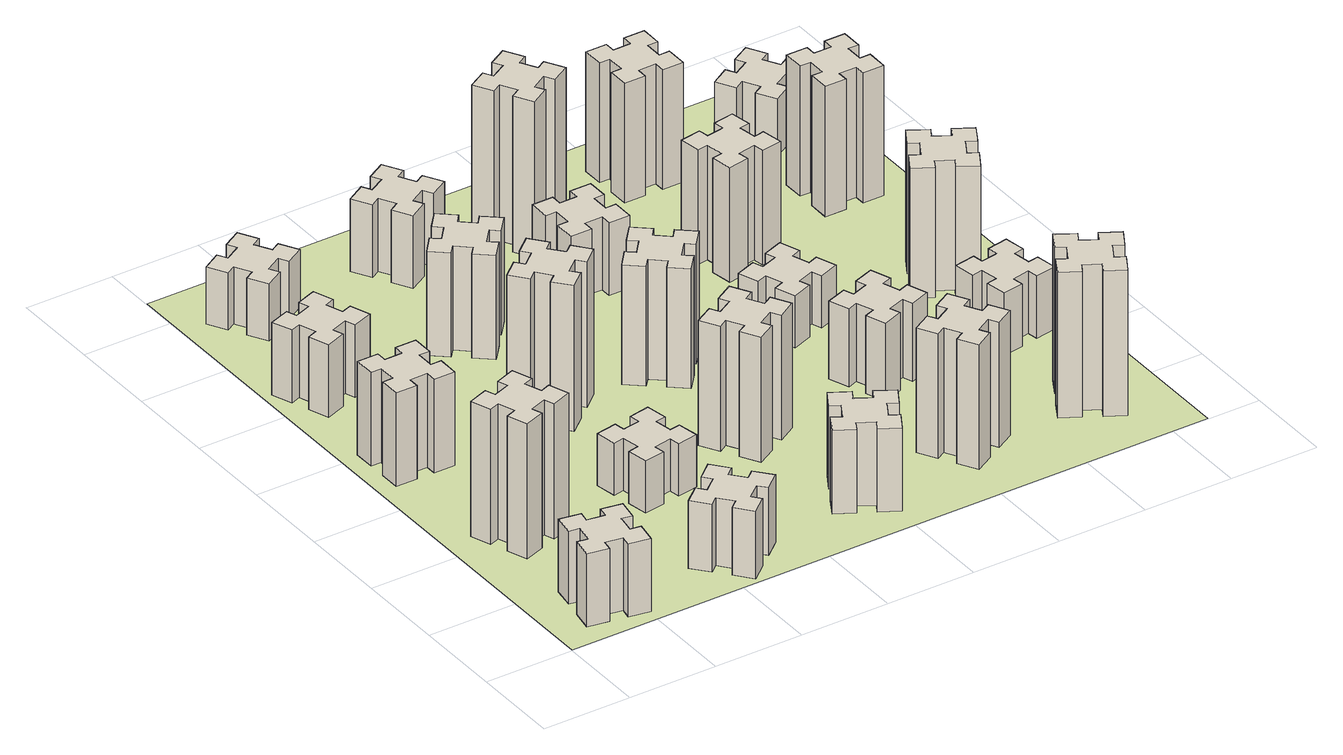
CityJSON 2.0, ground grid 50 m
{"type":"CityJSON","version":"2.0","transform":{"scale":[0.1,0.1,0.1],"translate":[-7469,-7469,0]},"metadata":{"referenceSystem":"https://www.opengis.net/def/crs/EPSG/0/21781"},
"CityObjects":{
"building1":{"type":"Building","attributes":{"class":"1000","function":"1000","usage":"1000","yearOfConstruction":2016,"roofType":"1000","measuredHeight":42,"storeysAboveGround":30,"storeysBelowGround":0},"geometry":[{"type":"Solid","lod":"1","boundaries":[[[[0,1,2,3,4,5,6,7,8,9,10,11,12,13,14,15,16,17,18,19]],[[17,16,20,21]],[[16,15,22,20]],[[15,14,23,22]],[[14,13,24,23]],[[13,12,25,24]],[[12,11,26,25]],[[11,10,27,26]],[[10,9,28,27]],[[9,8,29,28]],[[8,7,30,29]],[[7,6,31,30]],[[6,5,32,31]],[[5,4,33,32]],[[4,3,34,33]],[[3,2,35,34]],[[2,1,36,35]],[[1,0,37,36]],[[0,19,38,37]],[[19,18,39,38]],[[18,17,21,39]],[[24,25,26,27,28,29,30,31,32,33,34,35,36,37,38,39,21,20,22,23]]]]}]},
"building2":{"type":"Building","attributes":{"class":"1000","function":"1000","usage":"1000","yearOfConstruction":2016,"roofType":"1000","measuredHeight":78,"storeysAboveGround":30,"storeysBelowGround":0},"geometry":[{"type":"Solid","lod":"1","boundaries":[[[[40,41,42,43,44,45,46,47,48,49,50,51,52,53,54,55,56,57,58,59]],[[57,56,60,61]],[[56,55,62,60]],[[55,54,63,62]],[[54,53,64,63]],[[53,52,65,64]],[[52,51,66,65]],[[51,50,67,66]],[[50,49,68,67]],[[49,48,69,68]],[[48,47,70,69]],[[47,46,71,70]],[[46,45,72,71]],[[45,44,73,72]],[[44,43,74,73]],[[43,42,75,74]],[[42,41,76,75]],[[41,40,77,76]],[[40,59,78,77]],[[59,58,79,78]],[[58,57,61,79]],[[64,65,66,67,68,69,70,71,72,73,74,75,76,77,78,79,61,60,62,63]]]]}]},
"building3":{"type":"Building","attributes":{"class":"1000","function":"1000","usage":"1000","yearOfConstruction":2016,"roofType":"1000","measuredHeight":54,"storeysAboveGround":30,"storeysBelowGround":0},"geometry":[{"type":"Solid","lod":"1","boundaries":[[[[80,81,82,83,84,85,86,87,88,89,90,91,92,93,94,95,96,97,98,99]],[[97,96,100,101]],[[96,95,102,100]],[[95,94,103,102]],[[94,93,104,103]],[[93,92,105,104]],[[92,91,106,105]],[[91,90,107,106]],[[90,89,108,107]],[[89,88,109,108]],[[88,87,110,109]],[[87,86,111,110]],[[86,85,112,111]],[[85,84,113,112]],[[84,83,114,113]],[[83,82,115,114]],[[82,81,116,115]],[[81,80,117,116]],[[80,99,118,117]],[[99,98,119,118]],[[98,97,101,119]],[[104,105,106,107,108,109,110,111,112,113,114,115,116,117,118,119,101,100,102,103]]]]}]},
"building4":{"type":"Building","attributes":{"class":"1000","function":"1000","usage":"1000","yearOfConstruction":2016,"roofType":"1000","measuredHeight":42,"storeysAboveGround":30,"storeysBelowGround":0},"geometry":[{"type":"Solid","lod":"1","boundaries":[[[[120,121,122,123,124,125,126,127,128,129,130,131,132,133,134,135,136,137,138,139]],[[137,136,140,141]],[[136,135,142,140]],[[135,134,143,142]],[[134,133,144,143]],[[133,132,145,144]],[[132,131,146,145]],[[131,130,147,146]],[[130,129,148,147]],[[129,128,149,148]],[[128,127,150,149]],[[127,126,151,150]],[[126,125,152,151]],[[125,124,153,152]],[[124,123,154,153]],[[123,122,155,154]],[[122,121,156,155]],[[121,120,157,156]],[[120,139,158,157]],[[139,138,159,158]],[[138,137,141,159]],[[144,145,146,147,148,149,150,151,152,153,154,155,156,157,158,159,141,140,142,143]]]]}]},
"building5":{"type":"Building","attributes":{"class":"1000","function":"1000","usage":"1000","yearOfConstruction":2016,"roofType":"1000","measuredHeight":39,"storeysAboveGround":30,"storeysBelowGround":0},"geometry":[{"type":"Solid","lod":"1","boundaries":[[[[160,161,162,163,164,165,166,167,168,169,170,171,172,173,174,175,176,177,178,179]],[[177,176,180,181]],[[176,175,182,180]],[[175,174,183,182]],[[174,173,184,183]],[[173,172,185,184]],[[172,171,186,185]],[[171,170,187,186]],[[170,169,188,187]],[[169,168,189,188]],[[168,167,190,189]],[[167,166,191,190]],[[166,165,192,191]],[[165,164,193,192]],[[164,163,194,193]],[[163,162,195,194]],[[162,161,196,195]],[[161,160,197,196]],[[160,179,198,197]],[[179,178,199,198]],[[178,177,181,199]],[[184,185,186,187,188,189,190,191,192,193,194,195,196,197,198,199,181,180,182,183]]]]}]},
"building6":{"type":"Building","attributes":{"class":"1000","function":"1000","usage":"1000","yearOfConstruction":2016,"roofType":"1000","measuredHeight":33,"storeysAboveGround":30,"storeysBelowGround":0},"geometry":[{"type":"Solid","lod":"1","boundaries":[[[[200,201,202,203,204,205,206,207,208,209,210,211,212,213,214,215,216,217,218,219]],[[217,216,220,221]],[[216,215,222,220]],[[215,214,223,222]],[[214,213,224,223]],[[213,212,225,224]],[[212,211,226,225]],[[211,210,227,226]],[[210,209,228,227]],[[209,208,229,228]],[[208,207,230,229]],[[207,206,231,230]],[[206,205,232,231]],[[205,204,233,232]],[[204,203,234,233]],[[203,202,235,234]],[[202,201,236,235]],[[201,200,237,236]],[[200,219,238,237]],[[219,218,239,238]],[[218,217,221,239]],[[224,225,226,227,228,229,230,231,232,233,234,235,236,237,238,239,221,220,222,223]]]]}]},
"building7":{"type":"Building","attributes":{"class":"1000","function":"1000","usage":"1000","yearOfConstruction":2016,"roofType":"1000","measuredHeight":30,"storeysAboveGround":30,"storeysBelowGround":0},"geometry":[{"type":"Solid","lod":"1","boundaries":[[[[240,241,242,243,244,245,246,247,248,249,250,251,252,253,254,255,256,257,258,259]],[[257,256,260,261]],[[256,255,262,260]],[[255,254,263,262]],[[254,253,264,263]],[[253,252,265,264]],[[252,251,266,265]],[[251,250,267,266]],[[250,249,268,267]],[[249,248,269,268]],[[248,247,270,269]],[[247,246,271,270]],[[246,245,272,271]],[[245,244,273,272]],[[244,243,274,273]],[[243,242,275,274]],[[242,241,276,275]],[[241,240,277,276]],[[240,259,278,277]],[[259,258,279,278]],[[258,257,261,279]],[[264,265,266,267,268,269,270,271,272,273,274,275,276,277,278,279,261,260,262,263]]]]}]},
"building8":{"type":"Building","attributes":{"class":"1000","function":"1000","usage":"1000","yearOfConstruction":2016,"roofType":"1000","measuredHeight":84,"storeysAboveGround":30,"storeysBelowGround":0},"geometry":[{"type":"Solid","lod":"1","boundaries":[[[[280,281,282,283,284,285,286,287,288,289,290,291,292,293,294,295,296,297,298,299]],[[297,296,300,301]],[[296,295,302,300]],[[295,294,303,302]],[[294,293,304,303]],[[293,292,305,304]],[[292,291,306,305]],[[291,290,307,306]],[[290,289,308,307]],[[289,288,309,308]],[[288,287,310,309]],[[287,286,311,310]],[[286,285,312,311]],[[285,284,313,312]],[[284,283,314,313]],[[283,282,315,314]],[[282,281,316,315]],[[281,280,317,316]],[[280,299,318,317]],[[299,298,319,318]],[[298,297,301,319]],[[304,305,306,307,308,309,310,311,312,313,314,315,316,317,318,319,301,300,302,303]]]]}]},
"building9":{"type":"Building","attributes":{"class":"1000","function":"1000","usage":"1000","yearOfConstruction":2016,"roofType":"1000","measuredHeight":60,"storeysAboveGround":30,"storeysBelowGround":0},"geometry":[{"type":"Solid","lod":"1","boundaries":[[[[320,321,322,323,324,325,326,327,328,329,330,331,332,333,334,335,336,337,338,339]],[[337,336,340,341]],[[336,335,342,340]],[[335,334,343,342]],[[334,333,344,343]],[[333,332,345,344]],[[332,331,346,345]],[[331,330,347,346]],[[330,329,348,347]],[[329,328,349,348]],[[328,327,350,349]],[[327,326,351,350]],[[326,325,352,351]],[[325,324,353,352]],[[324,323,354,353]],[[323,322,355,354]],[[322,321,356,355]],[[321,320,357,356]],[[320,339,358,357]],[[339,338,359,358]],[[338,337,341,359]],[[344,345,346,347,348,349,350,351,352,353,354,355,356,357,358,359,341,340,342,343]]]]}]},
"building10":{"type":"Building","attributes":{"class":"1000","function":"1000","usage":"1000","yearOfConstruction":2016,"roofType":"1000","measuredHeight":48,"storeysAboveGround":30,"storeysBelowGround":0},"geometry":[{"type":"Solid","lod":"1","boundaries":[[[[360,361,362,363,364,365,366,367,368,369,370,371,372,373,374,375,376,377,378,379]],[[377,376,380,381]],[[376,375,382,380]],[[375,374,383,382]],[[374,373,384,383]],[[373,372,385,384]],[[372,371,386,385]],[[371,370,387,386]],[[370,369,388,387]],[[369,368,389,388]],[[368,367,390,389]],[[367,366,391,390]],[[366,365,392,391]],[[365,364,393,392]],[[364,363,394,393]],[[363,362,395,394]],[[362,361,396,395]],[[361,360,397,396]],[[360,379,398,397]],[[379,378,399,398]],[[378,377,381,399]],[[384,385,386,387,388,389,390,391,392,393,394,395,396,397,398,399,381,380,382,383]]]]}]},
"building11":{"type":"Building","attributes":{"class":"1000","function":"1000","usage":"1000","yearOfConstruction":2016,"roofType":"1000","measuredHeight":72,"storeysAboveGround":30,"storeysBelowGround":0},"geometry":[{"type":"Solid","lod":"1","boundaries":[[[[400,401,402,403,404,405,406,407,408,409,410,411,412,413,414,415,416,417,418,419]],[[417,416,420,421]],[[416,415,422,420]],[[415,414,423,422]],[[414,413,424,423]],[[413,412,425,424]],[[412,411,426,425]],[[411,410,427,426]],[[410,409,428,427]],[[409,408,429,428]],[[408,407,430,429]],[[407,406,431,430]],[[406,405,432,431]],[[405,404,433,432]],[[404,403,434,433]],[[403,402,435,434]],[[402,401,436,435]],[[401,400,437,436]],[[400,419,438,437]],[[419,418,439,438]],[[418,417,421,439]],[[424,425,426,427,428,429,430,431,432,433,434,435,436,437,438,439,421,420,422,423]]]]}]},
"building12":{"type":"Building","attributes":{"class":"1000","function":"1000","usage":"1000","yearOfConstruction":2016,"roofType":"1000","measuredHeight":42,"storeysAboveGround":30,"storeysBelowGround":0},"geometry":[{"type":"Solid","lod":"1","boundaries":[[[[440,441,442,443,444,445,446,447,448,449,450,451,452,453,454,455,456,457,458,459]],[[457,456,460,461]],[[456,455,462,460]],[[455,454,463,462]],[[454,453,464,463]],[[453,452,465,464]],[[452,451,466,465]],[[451,450,467,466]],[[450,449,468,467]],[[449,448,469,468]],[[448,447,470,469]],[[447,446,471,470]],[[446,445,472,471]],[[445,444,473,472]],[[444,443,474,473]],[[443,442,475,474]],[[442,441,476,475]],[[441,440,477,476]],[[440,459,478,477]],[[459,458,479,478]],[[458,457,461,479]],[[464,465,466,467,468,469,470,471,472,473,474,475,476,477,478,479,461,460,462,463]]]]}]},
"building13":{"type":"Building","attributes":{"class":"1000","function":"1000","usage":"1000","yearOfConstruction":2016,"roofType":"1000","measuredHeight":69,"storeysAboveGround":30,"storeysBelowGround":0},"geometry":[{"type":"Solid","lod":"1","boundaries":[[[[480,481,482,483,484,485,486,487,488,489,490,491,492,493,494,495,496,497,498,499]],[[497,496,500,501]],[[496,495,502,500]],[[495,494,503,502]],[[494,493,504,503]],[[493,492,505,504]],[[492,491,506,505]],[[491,490,507,506]],[[490,489,508,507]],[[489,488,509,508]],[[488,487,510,509]],[[487,486,511,510]],[[486,485,512,511]],[[485,484,513,512]],[[484,483,514,513]],[[483,482,515,514]],[[482,481,516,515]],[[481,480,517,516]],[[480,499,518,517]],[[499,498,519,518]],[[498,497,501,519]],[[504,505,506,507,508,509,510,511,512,513,514,515,516,517,518,519,501,500,502,503]]]]}]},
"building14":{"type":"Building","attributes":{"class":"1000","function":"1000","usage":"1000","yearOfConstruction":2016,"roofType":"1000","measuredHeight":42,"storeysAboveGround":30,"storeysBelowGround":0},"geometry":[{"type":"Solid","lod":"1","boundaries":[[[[520,521,522,523,524,525,526,527,528,529,530,531,532,533,534,535,536,537,538,539]],[[537,536,540,541]],[[536,535,542,540]],[[535,534,543,542]],[[534,533,544,543]],[[533,532,545,544]],[[532,531,546,545]],[[531,530,547,546]],[[530,529,548,547]],[[529,528,549,548]],[[528,527,550,549]],[[527,526,551,550]],[[526,525,552,551]],[[525,524,553,552]],[[524,523,554,553]],[[523,522,555,554]],[[522,521,556,555]],[[521,520,557,556]],[[520,539,558,557]],[[539,538,559,558]],[[538,537,541,559]],[[544,545,546,547,548,549,550,551,552,553,554,555,556,557,558,559,541,540,542,543]]]]}]},
"building15":{"type":"Building","attributes":{"class":"1000","function":"1000","usage":"1000","yearOfConstruction":2016,"roofType":"1000","measuredHeight":72,"storeysAboveGround":30,"storeysBelowGround":0},"geometry":[{"type":"Solid","lod":"1","boundaries":[[[[560,561,562,563,564,565,566,567,568,569,570,571,572,573,574,575,576,577,578,579]],[[577,576,580,581]],[[576,575,582,580]],[[575,574,583,582]],[[574,573,584,583]],[[573,572,585,584]],[[572,571,586,585]],[[571,570,587,586]],[[570,569,588,587]],[[569,568,589,588]],[[568,567,590,589]],[[567,566,591,590]],[[566,565,592,591]],[[565,564,593,592]],[[564,563,594,593]],[[563,562,595,594]],[[562,561,596,595]],[[561,560,597,596]],[[560,579,598,597]],[[579,578,599,598]],[[578,577,581,599]],[[584,585,586,587,588,589,590,591,592,593,594,595,596,597,598,599,581,580,582,583]]]]}]},
"building16":{"type":"Building","attributes":{"class":"1000","function":"1000","usage":"1000","yearOfConstruction":2016,"roofType":"1000","measuredHeight":90,"storeysAboveGround":30,"storeysBelowGround":0},"geometry":[{"type":"Solid","lod":"1","boundaries":[[[[600,601,602,603,604,605,606,607,608,609,610,611,612,613,614,615,616,617,618,619]],[[617,616,620,621]],[[616,615,622,620]],[[615,614,623,622]],[[614,613,624,623]],[[613,612,625,624]],[[612,611,626,625]],[[611,610,627,626]],[[610,609,628,627]],[[609,608,629,628]],[[608,607,630,629]],[[607,606,631,630]],[[606,605,632,631]],[[605,604,633,632]],[[604,603,634,633]],[[603,602,635,634]],[[602,601,636,635]],[[601,600,637,636]],[[600,619,638,637]],[[619,618,639,638]],[[618,617,621,639]],[[624,625,626,627,628,629,630,631,632,633,634,635,636,637,638,639,621,620,622,623]]]]}]},
"building17":{"type":"Building","attributes":{"class":"1000","function":"1000","usage":"1000","yearOfConstruction":2016,"roofType":"1000","measuredHeight":45,"storeysAboveGround":30,"storeysBelowGround":0},"geometry":[{"type":"Solid","lod":"1","boundaries":[[[[640,641,642,643,644,645,646,647,648,649,650,651,652,653,654,655,656,657,658,659]],[[657,656,660,661]],[[656,655,662,660]],[[655,654,663,662]],[[654,653,664,663]],[[653,652,665,664]],[[652,651,666,665]],[[651,650,667,666]],[[650,649,668,667]],[[649,648,669,668]],[[648,647,670,669]],[[647,646,671,670]],[[646,645,672,671]],[[645,644,673,672]],[[644,643,674,673]],[[643,642,675,674]],[[642,641,676,675]],[[641,640,677,676]],[[640,659,678,677]],[[659,658,679,678]],[[658,657,661,679]],[[664,665,666,667,668,669,670,671,672,673,674,675,676,677,678,679,661,660,662,663]]]]}]},
"building18":{"type":"Building","attributes":{"class":"1000","function":"1000","usage":"1000","yearOfConstruction":2016,"roofType":"1000","measuredHeight":30,"storeysAboveGround":30,"storeysBelowGround":0},"geometry":[{"type":"Solid","lod":"1","boundaries":[[[[680,681,682,683,684,685,686,687,688,689,690,691,692,693,694,695,696,697,698,699]],[[697,696,700,701]],[[696,695,702,700]],[[695,694,703,702]],[[694,693,704,703]],[[693,692,705,704]],[[692,691,706,705]],[[691,690,707,706]],[[690,689,708,707]],[[689,688,709,708]],[[688,687,710,709]],[[687,686,711,710]],[[686,685,712,711]],[[685,684,713,712]],[[684,683,714,713]],[[683,682,715,714]],[[682,681,716,715]],[[681,680,717,716]],[[680,699,718,717]],[[699,698,719,718]],[[698,697,701,719]],[[704,705,706,707,708,709,710,711,712,713,714,715,716,717,718,719,701,700,702,703]]]]}]},
"building19":{"type":"Building","attributes":{"class":"1000","function":"1000","usage":"1000","yearOfConstruction":2016,"roofType":"1000","measuredHeight":66,"storeysAboveGround":30,"storeysBelowGround":0},"geometry":[{"type":"Solid","lod":"1","boundaries":[[[[720,721,722,723,724,725,726,727,728,729,730,731,732,733,734,735,736,737,738,739]],[[737,736,740,741]],[[736,735,742,740]],[[735,734,743,742]],[[734,733,744,743]],[[733,732,745,744]],[[732,731,746,745]],[[731,730,747,746]],[[730,729,748,747]],[[729,728,749,748]],[[728,727,750,749]],[[727,726,751,750]],[[726,725,752,751]],[[725,724,753,752]],[[724,723,754,753]],[[723,722,755,754]],[[722,721,756,755]],[[721,720,757,756]],[[720,739,758,757]],[[739,738,759,758]],[[738,737,741,759]],[[744,745,746,747,748,749,750,751,752,753,754,755,756,757,758,759,741,740,742,743]]]]}]},
"building20":{"type":"Building","attributes":{"class":"1000","function":"1000","usage":"1000","yearOfConstruction":2016,"roofType":"1000","measuredHeight":84,"storeysAboveGround":30,"storeysBelowGround":0},"geometry":[{"type":"Solid","lod":"1","boundaries":[[[[760,761,762,763,764,765,766,767,768,769,770,771,772,773,774,775,776,777,778,779]],[[777,776,780,781]],[[776,775,782,780]],[[775,774,783,782]],[[774,773,784,783]],[[773,772,785,784]],[[772,771,786,785]],[[771,770,787,786]],[[770,769,788,787]],[[769,768,789,788]],[[768,767,790,789]],[[767,766,791,790]],[[766,765,792,791]],[[765,764,793,792]],[[764,763,794,793]],[[763,762,795,794]],[[762,761,796,795]],[[761,760,797,796]],[[760,779,798,797]],[[779,778,799,798]],[[778,777,781,799]],[[784,785,786,787,788,789,790,791,792,793,794,795,796,797,798,799,781,780,782,783]]]]}]},
"building21":{"type":"Building","attributes":{"class":"1000","function":"1000","usage":"1000","yearOfConstruction":2016,"roofType":"1000","measuredHeight":69,"storeysAboveGround":30,"storeysBelowGround":0},"geometry":[{"type":"Solid","lod":"1","boundaries":[[[[800,801,802,803,804,805,806,807,808,809,810,811,812,813,814,815,816,817,818,819]],[[817,816,820,821]],[[816,815,822,820]],[[815,814,823,822]],[[814,813,824,823]],[[813,812,825,824]],[[812,811,826,825]],[[811,810,827,826]],[[810,809,828,827]],[[809,808,829,828]],[[808,807,830,829]],[[807,806,831,830]],[[806,805,832,831]],[[805,804,833,832]],[[804,803,834,833]],[[803,802,835,834]],[[802,801,836,835]],[[801,800,837,836]],[[800,819,838,837]],[[819,818,839,838]],[[818,817,821,839]],[[824,825,826,827,828,829,830,831,832,833,834,835,836,837,838,839,821,820,822,823]]]]}]},
"building22":{"type":"Building","attributes":{"class":"1000","function":"1000","usage":"1000","yearOfConstruction":2016,"roofType":"1000","measuredHeight":36,"storeysAboveGround":30,"storeysBelowGround":0},"geometry":[{"type":"Solid","lod":"1","boundaries":[[[[840,841,842,843,844,845,846,847,848,849,850,851,852,853,854,855,856,857,858,859]],[[857,856,860,861]],[[856,855,862,860]],[[855,854,863,862]],[[854,853,864,863]],[[853,852,865,864]],[[852,851,866,865]],[[851,850,867,866]],[[850,849,868,867]],[[849,848,869,868]],[[848,847,870,869]],[[847,846,871,870]],[[846,845,872,871]],[[845,844,873,872]],[[844,843,874,873]],[[843,842,875,874]],[[842,841,876,875]],[[841,840,877,876]],[[840,859,878,877]],[[859,858,879,878]],[[858,857,861,879]],[[864,865,866,867,868,869,870,871,872,873,874,875,876,877,878,879,861,860,862,863]]]]}]},
"building23":{"type":"Building","attributes":{"class":"1000","function":"1000","usage":"1000","yearOfConstruction":2016,"roofType":"1000","measuredHeight":75,"storeysAboveGround":30,"storeysBelowGround":0},"geometry":[{"type":"Solid","lod":"1","boundaries":[[[[880,881,882,883,884,885,886,887,888,889,890,891,892,893,894,895,896,897,898,899]],[[897,896,900,901]],[[896,895,902,900]],[[895,894,903,902]],[[894,893,904,903]],[[893,892,905,904]],[[892,891,906,905]],[[891,890,907,906]],[[890,889,908,907]],[[889,888,909,908]],[[888,887,910,909]],[[887,886,911,910]],[[886,885,912,911]],[[885,884,913,912]],[[884,883,914,913]],[[883,882,915,914]],[[882,881,916,915]],[[881,880,917,916]],[[880,899,918,917]],[[899,898,919,918]],[[898,897,901,919]],[[904,905,906,907,908,909,910,911,912,913,914,915,916,917,918,919,901,900,902,903]]]]}]},
"building24":{"type":"Building","attributes":{"class":"1000","function":"1000","usage":"1000","yearOfConstruction":2016,"roofType":"1000","measuredHeight":75,"storeysAboveGround":30,"storeysBelowGround":0},"geometry":[{"type":"Solid","lod":"1","boundaries":[[[[920,921,922,923,924,925,926,927,928,929,930,931,932,933,934,935,936,937,938,939]],[[937,936,940,941]],[[936,935,942,940]],[[935,934,943,942]],[[934,933,944,943]],[[933,932,945,944]],[[932,931,946,945]],[[931,930,947,946]],[[930,929,948,947]],[[929,928,949,948]],[[928,927,950,949]],[[927,926,951,950]],[[926,925,952,951]],[[925,924,953,952]],[[924,923,954,953]],[[923,922,955,954]],[[922,921,956,955]],[[921,920,957,956]],[[920,939,958,957]],[[939,938,959,958]],[[938,937,941,959]],[[944,945,946,947,948,949,950,951,952,953,954,955,956,957,958,959,941,940,942,943]]]]}]},
"building25":{"type":"Building","attributes":{"class":"1000","function":"1000","usage":"1000","yearOfConstruction":2016,"roofType":"1000","measuredHeight":33,"storeysAboveGround":30,"storeysBelowGround":0},"geometry":[{"type":"Solid","lod":"1","boundaries":[[[[960,961,962,963,964,965,966,967,968,969,970,971,972,973,974,975,976,977,978,979]],[[977,976,980,981]],[[976,975,982,980]],[[975,974,983,982]],[[974,973,984,983]],[[973,972,985,984]],[[972,971,986,985]],[[971,970,987,986]],[[970,969,988,987]],[[969,968,989,988]],[[968,967,990,989]],[[967,966,991,990]],[[966,965,992,991]],[[965,964,993,992]],[[964,963,994,993]],[[963,962,995,994]],[[962,961,996,995]],[[961,960,997,996]],[[960,979,998,997]],[[979,978,999,998]],[[978,977,981,999]],[[984,985,986,987,988,989,990,991,992,993,994,995,996,997,998,999,981,980,982,983]]]]}]},
"landuse1":{"type":"LandUse","attributes":{"name":"plot1","function":"1010"},"geometry":[{"type":"MultiSurface","lod":"1","boundaries":[[[1000,1001,1002,1003]]]}]}
},
"vertices":[
[276,344,0],[258,245,0],[199,256,0],[178,137,0],[297,117,0],[307,176,0],[405,158,0],[395,99,0],[513,78,0],[534,197,0],[475,207,0],[492,305,0],[551,295,0],[572,413,0],[454,434,0],[444,375,0],[345,392,0],[356,451,0],[237,472,0],[217,354,0],[345,392,420],[356,451,420],[444,375,420],[454,434,420],[572,413,420],[551,295,420],[492,305,420],[475,207,420],[534,197,420],[513,78,420],[395,99,420],[405,158,420],[307,176,420],[297,117,420],[178,137,420],[199,256,420],[258,245,420],[276,344,420],[217,354,420],[237,472,420],
[385,1136,0],[291,1102,0],[270,1158,0],[157,1117,0],[199,1004,0],[255,1025,0],[289,931,0],[233,910,0],[274,797,0],[387,839,0],[366,895,0],[460,929,0],[480,873,0],[593,914,0],[552,1027,0],[496,1006,0],[462,1100,0],[518,1120,0],[477,1233,0],[364,1192,0],[462,1100,780],[518,1120,780],[496,1006,780],[552,1027,780],[593,914,780],[480,873,780],[460,929,780],[366,895,780],[387,839,780],[274,797,780],[233,910,780],[289,931,780],[255,1025,780],[199,1004,780],[157,1117,780],[270,1158,780],[291,1102,780],[385,1136,780],[364,1192,780],[477,1233,780],
[165,1905,0],[165,1805,0],[105,1805,0],[105,1685,0],[225,1685,0],[225,1745,0],[325,1745,0],[325,1685,0],[445,1685,0],[445,1805,0],[385,1805,0],[385,1905,0],[445,1905,0],[445,2025,0],[325,2025,0],[325,1965,0],[225,1965,0],[225,2025,0],[105,2025,0],[105,1905,0],[225,1965,540],[225,2025,540],[325,1965,540],[325,2025,540],[445,2025,540],[445,1905,540],[385,1905,540],[385,1805,540],[445,1805,540],[445,1685,540],[325,1685,540],[325,1745,540],[225,1745,540],[225,1685,540],[105,1685,540],[105,1805,540],[165,1805,540],[165,1905,540],[105,1905,540],[105,2025,540],
[266,2475,0],[360,2509,0],[380,2453,0],[493,2494,0],[452,2607,0],[396,2586,0],[362,2680,0],[418,2700,0],[377,2813,0],[264,2772,0],[285,2716,0],[191,2682,0],[170,2738,0],[57,2697,0],[99,2584,0],[155,2605,0],[189,2511,0],[133,2490,0],[174,2377,0],[287,2419,0],[189,2511,420],[133,2490,420],[155,2605,420],[99,2584,420],[57,2697,420],[170,2738,420],[191,2682,420],[285,2716,420],[264,2772,420],[377,2813,420],[418,2700,420],[362,2680,420],[396,2586,420],[452,2607,420],[493,2494,420],[380,2453,420],[360,2509,420],[266,2475,420],[287,2419,420],[174,2377,420],
[1148,159,0],[1224,223,0],[1263,177,0],[1355,254,0],[1278,346,0],[1232,308,0],[1167,384,0],[1213,423,0],[1136,515,0],[1044,438,0],[1083,392,0],[1006,327,0],[968,373,0],[876,296,0],[953,204,0],[999,243,0],[1063,166,0],[1017,128,0],[1094,36,0],[1186,113,0],[1063,166,390],[1017,128,390],[999,243,390],[953,204,390],[876,296,390],[968,373,390],[1006,327,390],[1083,392,390],[1044,438,390],[1136,515,390],[1213,423,390],[1167,384,390],[1232,308,390],[1278,346,390],[1355,254,390],[1263,177,390],[1224,223,390],[1148,159,390],[1186,113,390],[1094,36,390],
[364,3456,0],[277,3406,0],[247,3458,0],[143,3398,0],[203,3294,0],[255,3324,0],[305,3237,0],[253,3207,0],[313,3103,0],[417,3163,0],[387,3215,0],[474,3265,0],[504,3213,0],[608,3273,0],[548,3377,0],[496,3347,0],[446,3434,0],[498,3464,0],[438,3568,0],[334,3508,0],[446,3434,330],[498,3464,330],[496,3347,330],[548,3377,330],[608,3273,330],[504,3213,330],[474,3265,330],[387,3215,330],[417,3163,330],[313,3103,330],[253,3207,330],[305,3237,330],[255,3324,330],[203,3294,330],[143,3398,330],[247,3458,330],[277,3406,330],[364,3456,330],[334,3508,330],[438,3568,330],
[1145,1132,0],[1047,1115,0],[1037,1174,0],[918,1153,0],[939,1035,0],[998,1045,0],[1016,947,0],[957,937,0],[977,818,0],[1096,839,0],[1085,898,0],[1184,916,0],[1194,857,0],[1312,877,0],[1291,996,0],[1232,985,0],[1215,1084,0],[1274,1094,0],[1253,1212,0],[1135,1191,0],[1215,1084,300],[1274,1094,300],[1232,985,300],[1291,996,300],[1312,877,300],[1194,857,300],[1184,916,300],[1085,898,300],[1096,839,300],[977,818,300],[957,937,300],[1016,947,300],[998,1045,300],[939,1035,300],[918,1153,300],[1037,1174,300],[1047,1115,300],[1145,1132,300],[1135,1191,300],[1253,1212,300],
[999,1823,0],[1063,1746,0],[1017,1708,0],[1094,1616,0],[1186,1693,0],[1148,1739,0],[1224,1803,0],[1263,1757,0],[1355,1834,0],[1278,1926,0],[1232,1888,0],[1167,1964,0],[1213,2003,0],[1136,2095,0],[1044,2018,0],[1083,1972,0],[1006,1907,0],[968,1953,0],[876,1876,0],[953,1784,0],[1006,1907,840],[968,1953,840],[1083,1972,840],[1044,2018,840],[1136,2095,840],[1213,2003,840],[1167,1964,840],[1232,1888,840],[1278,1926,840],[1355,1834,840],[1263,1757,840],[1224,1803,840],[1148,1739,840],[1186,1693,840],[1094,1616,840],[1017,1708,840],[1063,1746,840],[999,1823,840],[953,1784,840],[876,1876,840],
[1063,2704,0],[999,2628,0],[953,2666,0],[876,2574,0],[968,2497,0],[1006,2543,0],[1083,2479,0],[1044,2433,0],[1136,2356,0],[1213,2448,0],[1167,2486,0],[1232,2563,0],[1278,2524,0],[1355,2616,0],[1263,2693,0],[1224,2647,0],[1148,2712,0],[1186,2758,0],[1094,2835,0],[1017,2743,0],[1148,2712,600],[1186,2758,600],[1224,2647,600],[1263,2693,600],[1355,2616,600],[1278,2524,600],[1232,2563,600],[1167,2486,600],[1213,2448,600],[1136,2356,600],[1044,2433,600],[1083,2479,600],[1006,2543,600],[968,2497,600],[876,2574,600],[953,2666,600],[999,2628,600],[1063,2704,600],[1017,2743,600],[1094,2835,600],
[1857,305,0],[1944,255,0],[1914,203,0],[2018,143,0],[2078,247,0],[2026,277,0],[2076,364,0],[2128,334,0],[2188,438,0],[2084,498,0],[2054,446,0],[1967,496,0],[1997,548,0],[1893,608,0],[1833,504,0],[1885,474,0],[1835,387,0],[1783,417,0],[1723,313,0],[1827,253,0],[1835,387,480],[1783,417,480],[1885,474,480],[1833,504,480],[1893,608,480],[1997,548,480],[1967,496,480],[2054,446,480],[2084,498,480],[2188,438,480],[2128,334,480],[2076,364,480],[2026,277,480],[2078,247,480],[2018,143,480],[1914,203,480],[1944,255,480],[1857,305,480],[1827,253,480],[1723,313,480],
[1767,995,0],[1854,1045,0],[1884,993,0],[1988,1053,0],[1928,1157,0],[1876,1127,0],[1826,1214,0],[1878,1244,0],[1818,1348,0],[1714,1288,0],[1744,1236,0],[1657,1186,0],[1627,1238,0],[1523,1178,0],[1583,1074,0],[1635,1104,0],[1685,1017,0],[1633,987,0],[1693,883,0],[1797,943,0],[1685,1017,720],[1633,987,720],[1635,1104,720],[1583,1074,720],[1523,1178,720],[1627,1238,720],[1657,1186,720],[1744,1236,720],[1714,1288,720],[1818,1348,720],[1878,1244,720],[1826,1214,720],[1876,1127,720],[1928,1157,720],[1988,1053,720],[1884,993,720],[1854,1045,720],[1767,995,720],[1797,943,720],[1693,883,720],
[1204,3456,0],[1117,3406,0],[1087,3458,0],[983,3398,0],[1043,3294,0],[1095,3324,0],[1145,3237,0],[1093,3207,0],[1153,3103,0],[1257,3163,0],[1227,3215,0],[1314,3265,0],[1344,3213,0],[1448,3273,0],[1388,3377,0],[1336,3347,0],[1286,3434,0],[1338,3464,0],[1278,3568,0],[1174,3508,0],[1286,3434,420],[1338,3464,420],[1336,3347,420],[1388,3377,420],[1448,3273,420],[1344,3213,420],[1314,3265,420],[1227,3215,420],[1257,3163,420],[1153,3103,420],[1093,3207,420],[1145,3237,420],[1095,3324,420],[1043,3294,420],[983,3398,420],[1087,3458,420],[1117,3406,420],[1204,3456,420],[1174,3508,420],[1278,3568,420],
[1646,1803,0],[1723,1739,0],[1684,1693,0],[1776,1616,0],[1853,1708,0],[1807,1746,0],[1872,1823,0],[1918,1784,0],[1995,1876,0],[1903,1953,0],[1864,1907,0],[1788,1972,0],[1826,2018,0],[1734,2095,0],[1657,2003,0],[1703,1964,0],[1639,1888,0],[1593,1926,0],[1516,1834,0],[1608,1757,0],[1639,1888,690],[1593,1926,690],[1703,1964,690],[1657,2003,690],[1734,2095,690],[1826,2018,690],[1788,1972,690],[1864,1907,690],[1903,1953,690],[1995,1876,690],[1918,1784,690],[1872,1823,690],[1807,1746,690],[1853,1708,690],[1776,1616,690],[1684,1693,690],[1723,1739,690],[1646,1803,690],[1608,1757,690],[1516,1834,690],
[1745,2745,0],[1745,2645,0],[1685,2645,0],[1685,2525,0],[1805,2525,0],[1805,2585,0],[1905,2585,0],[1905,2525,0],[2025,2525,0],[2025,2645,0],[1965,2645,0],[1965,2745,0],[2025,2745,0],[2025,2865,0],[1905,2865,0],[1905,2805,0],[1805,2805,0],[1805,2865,0],[1685,2865,0],[1685,2745,0],[1805,2805,420],[1805,2865,420],[1905,2805,420],[1905,2865,420],[2025,2865,420],[2025,2745,420],[1965,2745,420],[1965,2645,420],[2025,2645,420],[2025,2525,420],[1905,2525,420],[1905,2585,420],[1805,2585,420],[1805,2525,420],[1685,2525,420],[1685,2645,420],[1745,2645,420],[1745,2745,420],[1685,2745,420],[1685,2865,420],
[2584,596,0],[2497,546,0],[2467,598,0],[2363,538,0],[2423,434,0],[2475,464,0],[2525,377,0],[2473,347,0],[2533,243,0],[2637,303,0],[2607,355,0],[2694,405,0],[2724,353,0],[2828,413,0],[2768,517,0],[2716,487,0],[2666,574,0],[2718,604,0],[2658,708,0],[2554,648,0],[2666,574,720],[2718,604,720],[2716,487,720],[2768,517,720],[2828,413,720],[2724,353,720],[2694,405,720],[2607,355,720],[2637,303,720],[2533,243,720],[2473,347,720],[2525,377,720],[2475,464,720],[2423,434,720],[2363,538,720],[2467,598,720],[2497,546,720],[2584,596,720],[2554,648,720],[2658,708,720],
[1867,3115,0],[1954,3165,0],[1984,3113,0],[2088,3173,0],[2028,3277,0],[1976,3247,0],[1926,3334,0],[1978,3364,0],[1918,3468,0],[1814,3408,0],[1844,3356,0],[1757,3306,0],[1727,3358,0],[1623,3298,0],[1683,3194,0],[1735,3224,0],[1785,3137,0],[1733,3107,0],[1793,3003,0],[1897,3063,0],[1785,3137,900],[1733,3107,900],[1735,3224,900],[1683,3194,900],[1623,3298,900],[1727,3358,900],[1757,3306,900],[1844,3356,900],[1814,3408,900],[1918,3468,900],[1978,3364,900],[1926,3334,900],[1976,3247,900],[2028,3277,900],[2088,3173,900],[1984,3113,900],[1954,3165,900],[1867,3115,900],[1897,3063,900],[1793,3003,900],
[2586,1095,0],[2680,1129,0],[2700,1073,0],[2813,1114,0],[2772,1227,0],[2716,1206,0],[2682,1300,0],[2738,1320,0],[2697,1433,0],[2584,1392,0],[2605,1336,0],[2511,1302,0],[2490,1358,0],[2377,1317,0],[2419,1204,0],[2475,1225,0],[2509,1131,0],[2453,1110,0],[2494,997,0],[2607,1039,0],[2509,1131,450],[2453,1110,450],[2475,1225,450],[2419,1204,450],[2377,1317,450],[2490,1358,450],[2511,1302,450],[2605,1336,450],[2584,1392,450],[2697,1433,450],[2738,1320,450],[2682,1300,450],[2716,1206,450],[2772,1227,450],[2813,1114,450],[2700,1073,450],[2680,1129,450],[2586,1095,450],[2607,1039,450],[2494,997,450],
[2375,1865,0],[2409,1771,0],[2353,1750,0],[2394,1637,0],[2507,1679,0],[2486,1735,0],[2580,1769,0],[2600,1713,0],[2713,1754,0],[2672,1867,0],[2616,1846,0],[2582,1940,0],[2638,1960,0],[2597,2073,0],[2484,2032,0],[2505,1976,0],[2411,1942,0],[2390,1998,0],[2277,1957,0],[2319,1844,0],[2411,1942,300],[2390,1998,300],[2505,1976,300],[2484,2032,300],[2597,2073,300],[2638,1960,300],[2582,1940,300],[2616,1846,300],[2672,1867,300],[2713,1754,300],[2600,1713,300],[2580,1769,300],[2486,1735,300],[2507,1679,300],[2394,1637,300],[2353,1750,300],[2409,1771,300],[2375,1865,300],[2319,1844,300],[2277,1957,300],
[2625,2612,0],[2527,2595,0],[2517,2654,0],[2398,2633,0],[2419,2515,0],[2478,2525,0],[2496,2427,0],[2437,2417,0],[2457,2298,0],[2576,2319,0],[2565,2378,0],[2664,2396,0],[2674,2337,0],[2792,2357,0],[2771,2476,0],[2712,2465,0],[2695,2564,0],[2754,2574,0],[2733,2692,0],[2615,2671,0],[2695,2564,660],[2754,2574,660],[2712,2465,660],[2771,2476,660],[2792,2357,660],[2674,2337,660],[2664,2396,660],[2565,2378,660],[2576,2319,660],[2457,2298,660],[2437,2417,660],[2496,2427,660],[2478,2525,660],[2419,2515,660],[2398,2633,660],[2517,2654,660],[2527,2595,660],[2625,2612,660],[2615,2671,660],[2733,2692,660],
[3406,377,0],[3456,464,0],[3508,434,0],[3568,538,0],[3464,598,0],[3434,546,0],[3347,596,0],[3377,648,0],[3273,708,0],[3213,604,0],[3265,574,0],[3215,487,0],[3163,517,0],[3103,413,0],[3207,353,0],[3237,405,0],[3324,355,0],[3294,303,0],[3398,243,0],[3458,347,0],[3324,355,840],[3294,303,840],[3237,405,840],[3207,353,840],[3103,413,840],[3163,517,840],[3215,487,840],[3265,574,840],[3213,604,840],[3273,708,840],[3377,648,840],[3347,596,840],[3434,546,840],[3464,598,840],[3568,538,840],[3508,434,840],[3456,464,840],[3406,377,840],[3458,347,840],[3398,243,840],
[2705,3285,0],[2705,3385,0],[2765,3385,0],[2765,3505,0],[2645,3505,0],[2645,3445,0],[2545,3445,0],[2545,3505,0],[2425,3505,0],[2425,3385,0],[2485,3385,0],[2485,3285,0],[2425,3285,0],[2425,3165,0],[2545,3165,0],[2545,3225,0],[2645,3225,0],[2645,3165,0],[2765,3165,0],[2765,3285,0],[2645,3225,690],[2645,3165,690],[2545,3225,690],[2545,3165,690],[2425,3165,690],[2425,3285,690],[2485,3285,690],[2485,3385,690],[2425,3385,690],[2425,3505,690],[2545,3505,690],[2545,3445,690],[2645,3445,690],[2645,3505,690],[2765,3505,690],[2765,3385,690],[2705,3385,690],[2705,3285,690],[2765,3285,690],[2765,3165,690],
[3218,1245,0],[3236,1147,0],[3177,1137,0],[3197,1018,0],[3316,1039,0],[3305,1098,0],[3404,1116,0],[3414,1057,0],[3532,1077,0],[3511,1196,0],[3452,1185,0],[3435,1284,0],[3494,1294,0],[3473,1412,0],[3355,1391,0],[3365,1332,0],[3267,1315,0],[3257,1374,0],[3138,1353,0],[3159,1235,0],[3267,1315,360],[3257,1374,360],[3365,1332,360],[3355,1391,360],[3473,1412,360],[3494,1294,360],[3435,1284,360],[3452,1185,360],[3511,1196,360],[3532,1077,360],[3414,1057,360],[3404,1116,360],[3305,1098,360],[3316,1039,360],[3197,1018,360],[3177,1137,360],[3236,1147,360],[3218,1245,360],[3159,1235,360],[3138,1353,360],
[3237,1685,0],[3324,1635,0],[3294,1583,0],[3398,1523,0],[3458,1627,0],[3406,1657,0],[3456,1744,0],[3508,1714,0],[3568,1818,0],[3464,1878,0],[3434,1826,0],[3347,1876,0],[3377,1928,0],[3273,1988,0],[3213,1884,0],[3265,1854,0],[3215,1767,0],[3163,1797,0],[3103,1693,0],[3207,1633,0],[3215,1767,750],[3163,1797,750],[3265,1854,750],[3213,1884,750],[3273,1988,750],[3377,1928,750],[3347,1876,750],[3434,1826,750],[3464,1878,750],[3568,1818,750],[3508,1714,750],[3456,1744,750],[3406,1657,750],[3458,1627,750],[3398,1523,750],[3294,1583,750],[3324,1635,750],[3237,1685,750],[3207,1633,750],[3103,1693,750],
[3445,2645,0],[3445,2745,0],[3505,2745,0],[3505,2865,0],[3385,2865,0],[3385,2805,0],[3285,2805,0],[3285,2865,0],[3165,2865,0],[3165,2745,0],[3225,2745,0],[3225,2645,0],[3165,2645,0],[3165,2525,0],[3285,2525,0],[3285,2585,0],[3385,2585,0],[3385,2525,0],[3505,2525,0],[3505,2645,0],[3385,2585,750],[3385,2525,750],[3285,2585,750],[3285,2525,750],[3165,2525,750],[3165,2645,750],[3225,2645,750],[3225,2745,750],[3165,2745,750],[3165,2865,750],[3285,2865,750],[3285,2805,750],[3385,2805,750],[3385,2865,750],[3505,2865,750],[3505,2745,750],[3445,2745,750],[3445,2645,750],[3505,2645,750],[3505,2525,750],
[3324,3456,0],[3237,3406,0],[3207,3458,0],[3103,3398,0],[3163,3294,0],[3215,3324,0],[3265,3237,0],[3213,3207,0],[3273,3103,0],[3377,3163,0],[3347,3215,0],[3434,3265,0],[3464,3213,0],[3568,3273,0],[3508,3377,0],[3456,3347,0],[3406,3434,0],[3458,3464,0],[3398,3568,0],[3294,3508,0],[3406,3434,330],[3458,3464,330],[3456,3347,330],[3508,3377,330],[3568,3273,330],[3464,3213,330],[3434,3265,330],[3347,3215,330],[3377,3163,330],[3273,3103,330],[3213,3207,330],[3265,3237,330],[3215,3324,330],[3163,3294,330],[3103,3398,330],[3207,3458,330],[3237,3406,330],[3324,3456,330],[3294,3508,330],[3398,3568,330],
[5,3705,0],[3705,3705,0],[3705,5,0],[5,5,0]
]}
